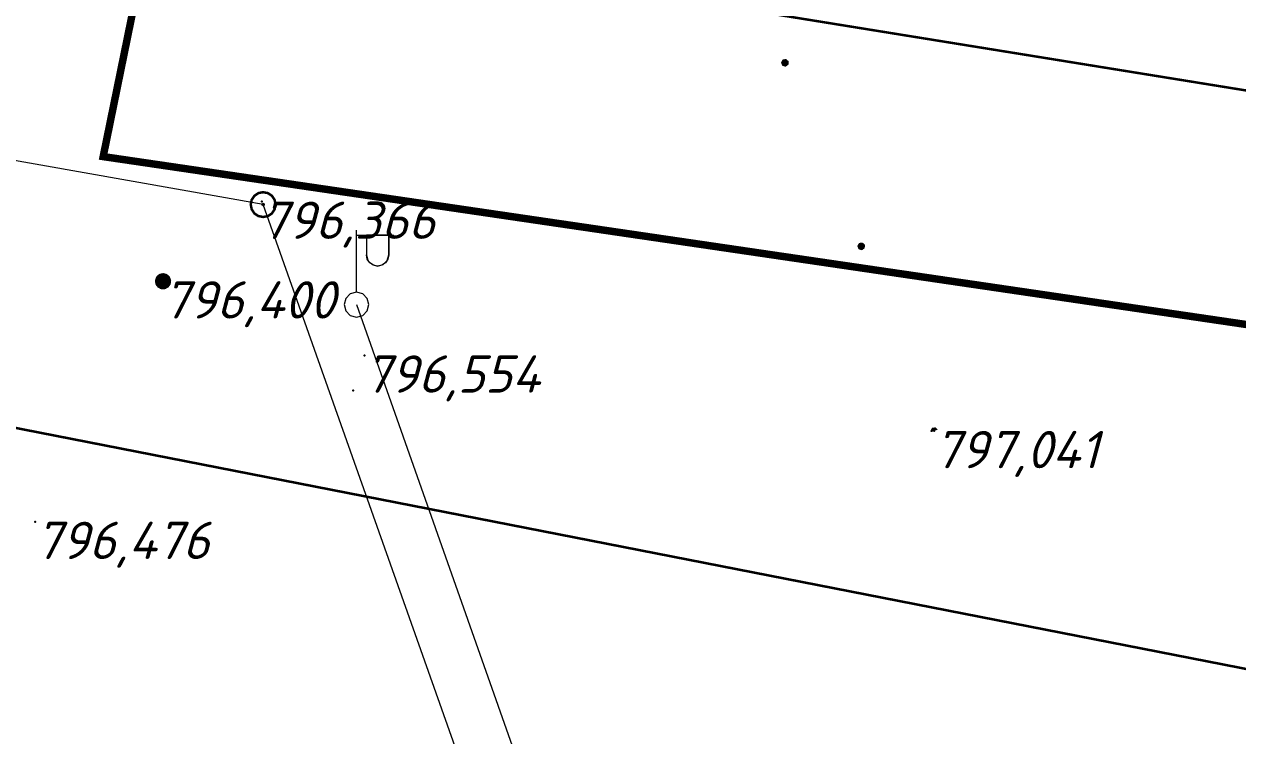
# Model space of a CAD drawing. Header units: metres. Extents: x 629572 to 645168, y 4785785 to 4790166.
# Drawn here: x 634824.18 to 634873.03, y 4788119.3 to 4788147.94 of the extents above; entities that cross this region are included whole.
import ezdxf

# ---------------------------------------------------------------- set-up
doc = ezdxf.new("R2010")
doc.units = ezdxf.units.M
doc.linetypes.add('Сплошная_0_50', pattern=[0])
doc.layers.get('0').update_dxf_attribs({"linetype": 'CONTINUOUS'})
for name, color, linetype in [('Дороги с покрытием (осевая линия)', 7, 'CONTINUOUS'), ('каб.TNS+', 7, 'CONTINUOUS'), ('красная линия', 7, 'CONTINUOUS'), ('ЛЭП н.напряж. незастроен. терр.', 10, 'CONTINUOUS'), ('Нурсултан', 7, 'CONTINUOUS'), ('Оттяжки для опор', 7, 'CONTINUOUS'), ('Столбы железобетонные', 7, 'CONTINUOUS'), ('Фонарь электр._ на мет.столб', 7, 'CONTINUOUS')]:
    doc.layers.add(name, color=color, linetype=linetype)
doc.layers.add('ЛЭП в.напряж.', color=10, linetype='SIL_KAB_VYSVOLT', lineweight=13)
doc.styles.add('ISOCPEUR', font='isocpeui.ttf')
doc.styles.get("Standard").update_dxf_attribs({"font": 'isocpeui.ttf'})
doc.linetypes.add('SIL_KAB_NIZVOLT', pattern='A,1,["<",Standard,S=1.6,R=0,X=-1,Y=-0.8],6,0,1,[">",Standard,S=1.6,R=0,X=-0.8,Y=-0.8],-2,8,-2', length=20)
doc.linetypes.add('SIL_KAB_VYSVOLT', pattern='A,1.5,["<<",Standard,S=1.6,R=0,X=-1.5,Y=-0.8],5,0,1.5,[">>",Standard,S=1.6,R=0,X=-2.14,Y=-0.8],-2,8,-2', length=20)
doc.linetypes.add('TELEFON', pattern='A,8,["o",Standard,S=1,R=0,X=-4.33,Y=-0.34],-2', length=10)

# ---------------------------------------------------------------- blocks, each defined once
blk = doc.blocks.new('34 - 110.1.1 фонарь на  метал.столб')
at = {"color": 7, "linetype": 'Continuous', "lineweight": 0, "flags": 128}
for points in [[(0, 0.5), (0, 3)], [(0, 2.8), (1.5, 2.8)], [(0.4, 2.8), (0.4, 2)], [(1.3, 2.8), (1.3, 2)], [(1.3, 2), (1.266, 1.828), (1.168, 1.682), (1.022, 1.584), (0.85, 1.55), (0.678, 1.584), (0.532, 1.682), (0.434, 1.828), (0.4, 2)]]:
    blk.add_lwpolyline(points, dxfattribs=at)
at = {"color": 7, "linetype": 'Continuous', "lineweight": 0, "true_color": 0xffffff, "flags": 128}
blk.add_lwpolyline([(1.3, 2.8), (0.4, 2.8), (0.4, 2), (0.46, 1.775), (0.625, 1.61), (0.85, 1.55), (1.075, 1.61), (1.24, 1.775), (1.3, 2), (1.3, 2.8)], close=True, dxfattribs=at)
at = {"color": 7, "linetype": 'Continuous', "lineweight": 0, "flags": 128}
blk.add_lwpolyline([(0, 0.5), (-0.25, 0.433), (-0.433, 0.25), (-0.5, 0), (-0.433, -0.25), (-0.25, -0.433), (0, -0.5), (0.25, -0.433), (0.433, -0.25), (0.5, 0), (0.433, 0.25), (0.25, 0.433), (0, 0.5)], close=True, dxfattribs=at)
at = {"color": 7, "style": 'ISOCPEUR', "flags": 1}
for tag in ['X', 'Отметка', 'Имя объекта CREDO-III', 'Код объекта CREDO-III', 'Y']:
    blk.add_attdef(tag, (0, 0), '', height=2.5, dxfattribs=at)
blk = doc.blocks.new('20 - 106.1.1 столбы дерев d-0.6')
at = {"true_color": 0xffffff}
blk.add_hatch(color=7, dxfattribs=at).paths.add_polyline_path([(0.295, 0.052), (0.193, 0.23), (0, 0.3), (0, 0.3), (-0.193, 0.23), (-0.295, 0.052), (-0.26, -0.15), (-0.103, -0.282), (0.103, -0.282), (0.26, -0.15)])
at = {"color": 7, "linetype": 'Continuous', "lineweight": 0, "const_width": 0.06, "flags": 128}
blk.add_lwpolyline([(0, 0.3), (0.139, 0.266), (0.247, 0.17), (0.298, 0.036), (0.281, -0.106), (0.199, -0.225), (0.072, -0.291), (-0.072, -0.291), (-0.199, -0.225), (-0.281, -0.106), (-0.298, 0.036), (-0.247, 0.17), (-0.139, 0.266), (0, 0.3)], close=True, dxfattribs=at)
at = {"color": 7, "linetype": 'Continuous', "lineweight": 0, "true_color": 0xffffff, "flags": 128}
blk.add_lwpolyline([(0, 0.3), (-0.193, 0.23), (-0.295, 0.052), (-0.26, -0.15), (-0.103, -0.282), (0.103, -0.282), (0.26, -0.15), (0.295, 0.052), (0.193, 0.23), (0, 0.3)], close=True, dxfattribs=at)
at = {"color": 7, "style": 'ISOCPEUR', "flags": 1}
for tag in ['X', 'Высота', 'Отметка', 'Имя объекта CREDO-III', 'Код объекта CREDO-III', 'Номер', 'Y']:
    blk.add_attdef(tag, (0, 0), '', height=2.5, dxfattribs=at)
blk = doc.blocks.new('26 - 108.1.1 опоры  жб d-1.0')
blk.add_hatch(color=7).paths.add_polyline_path([(0, 0.05), (-0.05, 0), (0, -0.05), (0.05, 0)])
at = {"color": 7, "linetype": 'Continuous', "lineweight": 0, "const_width": 0.1, "flags": 128}
blk.add_lwpolyline([(0, 0.5), (0.191, 0.462), (0.354, 0.354), (0.462, 0.191), (0.5, 0), (0.462, -0.191), (0.354, -0.354), (0.191, -0.462), (0, -0.5), (-0.191, -0.462), (-0.354, -0.354), (-0.462, -0.191), (-0.5, 0), (-0.462, 0.191), (-0.354, 0.354), (-0.191, 0.462), (0, 0.5)], close=True, dxfattribs=at)
at = {"color": 7, "linetype": 'Continuous', "lineweight": 0, "true_color": 0xffffff, "flags": 128}
blk.add_lwpolyline([(0, 0.5), (-0.25, 0.433), (-0.433, 0.25), (-0.5, 0), (-0.433, -0.25), (-0.25, -0.433), (0, -0.5), (0.25, -0.433), (0.433, -0.25), (0.5, 0), (0.433, 0.25), (0.25, 0.433), (0, 0.5)], close=True, dxfattribs=at)
at = {"color": 7, "linetype": 'Continuous', "lineweight": 0, "flags": 128}
for points in [[(0, 0.05), (-0.05, 0), (0, -0.05), (0.05, 0), (0, 0.05)], [(0, 0.05), (0.043, 0.025), (0.043, -0.025), (0, -0.05), (-0.043, -0.025), (-0.043, 0.025), (0, 0.05)]]:
    blk.add_lwpolyline(points, close=True, dxfattribs=at)
at = {"color": 7, "style": 'ISOCPEUR', "flags": 1}
for tag in ['X', 'Высота', 'Отметка(высота) верхнего провода', 'Отметка(высота) нижнего провода', 'Отметка', 'Имя объекта CREDO-III', 'Код объекта CREDO-III', 'Номер', 'Y']:
    blk.add_attdef(tag, (0, 0), '', height=2.5, dxfattribs=at)

msp = doc.modelspace()

# ---------------------------------------------------------------- hatches: boundary and pattern name
at = {"layer": 'Дороги с покрытием (осевая линия)'}
for points in [[(634854.95, 4788146.448), (634854.95, 4788146.452), (634854.947, 4788146.456), (634854.94, 4788146.448), (634854.947, 4788146.456), (634854.855, 4788146.534), (634854.848, 4788146.54), (634854.844, 4788146.544), (634854.84, 4788146.543), (634854.798, 4788146.535), (634854.712, 4788146.518), (634854.713, 4788146.513), (634854.712, 4788146.516), (634854.712, 4788146.518), (634854.707, 4788146.517), (634854.706, 4788146.516), (634854.705, 4788146.513), (634854.698, 4788146.493), (634854.683, 4788146.451), (634854.705, 4788146.513), (634854.644, 4788146.398), (634854.642, 4788146.394), (634854.644, 4788146.389), (634854.696, 4788146.27), (634854.705, 4788146.274), (634854.696, 4788146.27), (634854.698, 4788146.266), (634854.703, 4788146.264), (634854.804, 4788146.237), (634854.828, 4788146.231), (634854.831, 4788146.23), (634854.833, 4788146.23), (634854.837, 4788146.232), (634854.836, 4788146.234), (634854.831, 4788146.24), (634854.837, 4788146.232), (634854.874, 4788146.27), (634854.883, 4788146.279), (634854.837, 4788146.232), (634854.941, 4788146.31), (634854.936, 4788146.317), (634854.938, 4788146.314), (634854.941, 4788146.31), (634854.945, 4788146.313), (634854.945, 4788146.318), (634854.944, 4788146.327), (634854.941, 4788146.355), (634854.945, 4788146.318)], [(634858.016, 4788138.927), (634858.019, 4788138.977), (634858.012, 4788138.974), (634858.009, 4788138.973), (634858.009, 4788138.973), (634857.954, 4788138.951), (634857.904, 4788138.931), (634857.954, 4788138.951), (634858.009, 4788138.973), (634858.009, 4788138.973), (634858.012, 4788138.974), (634858.019, 4788138.977), (634858.024, 4788139.057), (634858.025, 4788139.062), (634858.021, 4788139.065), (634857.932, 4788139.146), (634857.925, 4788139.153), (634857.916, 4788139.155), (634857.917, 4788139.15), (634857.917, 4788139.149), (634857.916, 4788139.155), (634857.874, 4788139.149), (634857.788, 4788139.135), (634857.783, 4788139.134), (634857.782, 4788139.132), (634857.781, 4788139.13), (634857.789, 4788139.125), (634857.781, 4788139.13), (634857.717, 4788139.016), (634857.725, 4788139.012), (634857.716, 4788139.008), (634857.765, 4788138.887), (634857.771, 4788138.881), (634857.774, 4788138.891), (634857.771, 4788138.881), (634857.776, 4788138.88), (634857.777, 4788138.88), (634857.872, 4788138.851), (634857.896, 4788138.844), (634857.898, 4788138.843), (634857.9, 4788138.843), (634857.904, 4788138.845), (634857.903, 4788138.847), (634857.899, 4788138.852), (634857.904, 4788138.845), (634857.943, 4788138.882), (634857.952, 4788138.891), (634857.904, 4788138.845), (634858.011, 4788138.919), (634858.008, 4788138.924), (634858.008, 4788138.924), (634858.011, 4788138.919), (634858.016, 4788138.927), (634858.006, 4788138.927)], [(634860.686, 4788131.52), (634860.687, 4788131.521), (634860.689, 4788131.521), (634860.697, 4788131.524), (634860.917, 4788131.611), (634860.943, 4788131.621), (634860.949, 4788131.623), (634860.958, 4788131.627), (634860.959, 4788131.627), (634860.874, 4788131.706), (634860.867, 4788131.713), (634860.86, 4788131.705), (634860.867, 4788131.713), (634860.864, 4788131.716), (634860.859, 4788131.715), (634860.817, 4788131.709), (634860.73, 4788131.696), (634860.731, 4788131.692), (634860.73, 4788131.694), (634860.73, 4788131.696), (634860.725, 4788131.695), (634860.724, 4788131.694), (634860.723, 4788131.691), (634860.732, 4788131.686), (634860.723, 4788131.691), (634860.715, 4788131.671), (634860.699, 4788131.629), (634860.723, 4788131.691), (634860.658, 4788131.578), (634860.657, 4788131.569), (634860.678, 4788131.517)]]:
    msp.add_hatch(color=7, dxfattribs=at).paths.add_polyline_path(points)

# ---------------------------------------------------------------- linework, layer by layer
at = {"layer": 'каб.TNS+', "color": 3, "linetype": 'TELEFON', "lineweight": 13, "true_color": 0x00e600, "const_width": 0.1, "flags": 128}
msp.add_lwpolyline([(633230.144, 4788389.592), (633344.729, 4788403.854), (633409.357, 4788391.818), (633420.009, 4788387.98), (633437.054, 4788383.297), (633526.334, 4788366.901), (633634.565, 4788348.248), (633710.126, 4788332.171), (634104.681, 4788238.498), (634261.231, 4788230.403), (634311.884, 4788200.571), (634417.542, 4788151.457), (634579.568, 4788156.544), (634633.9, 4788158.034), (634644.582, 4788158.401), (634694.097, 4788152.282), (634733.066, 4788146.767), (634775.286, 4788140.461), (634799.265, 4788136.502), (635093.223, 4788078.935), (635226.392, 4788062.853), (635399.922, 4788029.549), (635484.356, 4788023.579), (635569.309, 4788012.235), (635621.709, 4788004.851), (635666.94, 4787992.952), (635740.027, 4787980.176), (635779.914, 4787970.332), (635826.581, 4787957.347), (635853.488, 4787947.661), (635872.702, 4787940.068), (635991.537, 4787886.465), (636187.111, 4787806.711), (636209.235, 4787765.084), (636377.357, 4787726.52), (636432.925, 4787741.365), (636490.651, 4787769.031), (636568.713, 4787804.041), (636646.25, 4787818.683), (636712.558, 4787826.654), (636770.215, 4787836.87), (636964.065, 4787865.88), (637090.976, 4787866.86), (637407.809, 4787914.614), (637650.17, 4787988.245), (637701.732, 4787996.925), (637736.588, 4788004.318), (637781.106, 4788015.857), (637823.812, 4788025.287), (637840.147, 4788027.841), (637887.457, 4788037.971), (637924.534, 4788044.77), (637950.054, 4788039.488), (637995.293, 4788042.79), (638160.082, 4788128.557), (638321.49, 4788202.495), (638407.595, 4788245.637), (638451.902, 4788258.85), (638484.142, 4788264.993), (638492.947, 4788261.65)], dxfattribs=at)
at = {"layer": 'каб.TNS+', "color": 6, "linetype": 'TELEFON', "lineweight": 13, "const_width": 0.1, "flags": 128}
msp.add_lwpolyline([(638270.813, 4788133.687), (638193.602, 4788131.619), (638153.084, 4788130.094), (638066.482, 4788100.947), (638011.526, 4788045.935), (637996.5, 4788029.801), (637969.259, 4788028.232), (637969.23, 4788028.22), (637841.587, 4788016.866), (637760.758, 4788016.467), (637732.657, 4788017.43), (637667.163, 4787999.785), (637401.194, 4787932.441), (637269.927, 4787888.302), (637194.391, 4787823.922), (637136.709, 4787814.283), (637106.654, 4787810.567), (637089.638, 4787810.171), (637089.366, 4787910.212), (637066.761, 4787905.912), (636843.379, 4787868.532), (636788.513, 4787860.262), (636774.562, 4787887.226), (636711.899, 4787881.167), (636657.533, 4787873.006), (636554.764, 4787861.122), (636455.777, 4787831.223), (636434.918, 4787824.966), (636416.624, 4787808.72), (636304.267, 4787782.705), (636233.862, 4787772.269), (635989.861, 4787902.068), (635945.642, 4787983.21), (635945.279, 4787983.355), (635812.858, 4788009.948), (635741.502, 4788016.521), (635712.29, 4787997.799), (635689.435, 4787995.075), (635667.22, 4787994.642), (635660.21, 4788000.063), (635653.349, 4788024.57), (635563.056, 4788041.532), (635535.772, 4788046.908), (635514.092, 4788048.218), (635461.147, 4788049.694), (635402.158, 4788048.433), (635373.969, 4788051.91), (635330.663, 4788064.144), (635313.968, 4788070.275), (635301.548, 4788073.802), (635278.035, 4788082.722), (635224.613, 4788093.935), (635167.176, 4788095.166), (635130.187, 4788107.039), (635066.497, 4788114.071), (634802.661, 4788156.699), (634778.924, 4788160.199), (634765.28, 4788169.733), (634733.564, 4788170.831), (634651.904, 4788174.166), (634647.104, 4788179.829), (634433.393, 4788210.198), (634430.739, 4788207.656), (634426.743, 4788204.448), (634376.589, 4788205.395), (634325.052, 4788224.737), (634319.402, 4788227.368), (634104.504, 4788239.441), (633705.81, 4788334.102)], dxfattribs=at)
at = {"layer": 'красная линия', "color": 1, "linetype": 'Сплошная_0_50', "lineweight": 0, "true_color": 0xff0000, "const_width": 0.3, "elevation": 794.579, "flags": 128}
msp.add_lwpolyline([(635320.137, 4788059.506), (634985.355, 4788102.587), (634940.044, 4788116.908), (634898.849, 4788132.114), (634827.353, 4788142.613), (634829.041, 4788150.889), (634803.75, 4788153.197), (634741.75, 4788165.398), (634643.038, 4788172.889), (634637.145, 4788183.115), (634482.541, 4788213.707), (634442.553, 4788220.511), (634430.34, 4788211.192), (634409.151, 4788208.211), (634377.252, 4788213.601), (634364.752, 4788234.811), (634327.948, 4788241.586), (634037.251, 4788125.906), (633755.75, 4787960.189), (633740.048, 4787969.79), (633706.25, 4787916.702), (633678.555, 4787933.292), (633731.66, 4788017.386), (633754.949, 4788053.689), (633734.646, 4788065.299), (633749.642, 4788090.416), (633730.852, 4788097.487), (633705.25, 4788109.889), (633734.851, 4788214.392), (633702.738, 4788216.909), (633716.652, 4788255.713), (633682.838, 4788267.798), (633706.754, 4788323.81), (633460.25, 4788373.303), (633402.451, 4788382.295), (633380.345, 4788382.293), (633352.451, 4788386.192), (633331.041, 4788408.309), (633256.053, 4788419.898), (633167.836, 4788431.414), (633120.156, 4788439.093), (633026.641, 4788457.114), (632680.743, 4788510.71), (632641.247, 4788516.793)], dxfattribs=at)
at = {"layer": 'ЛЭП в.напряж.', "lineweight": 13}
msp.add_lwpolyline([(634861.205, 4788065.116), (634848.368, 4788099.559), (634833.794, 4788140.681), (634781.231, 4788149.999), (634724.582, 4788158.953), (634664.876, 4788171.136), (634648.579, 4788163.798), (634634.207, 4788166.521), (634583.43, 4788169.564), (634515.805, 4788176.383), (634445.495, 4788202.638), (634424.908, 4788201.23), (634379.676, 4788209.63), (634326.586, 4788229.124)], dxfattribs=at)
at = {"layer": 'ЛЭП н.напряж. незастроен. терр.', "color": 10, "linetype": 'SIL_KAB_NIZVOLT', "lineweight": 13, "elevation": 796.714}
msp.add_lwpolyline([(634837.552, 4788136.655), (634851.547, 4788096.989)], dxfattribs=at)
at = {"layer": 'Нурсултан', "color": 7}
for p in [(634833.734, 4788140.801, 9.689), (634833.794, 4788140.681, 9.701), (634829.763, 4788137.595, 9.723), (634837.873, 4788134.612, 9.877), (634837.416, 4788133.2, 9.946), (634860.813, 4788131.57, 10.364), (634824.617, 4788127.916, 9.799)]:
    msp.add_point(p, dxfattribs=at)

# ---------------------------------------------------------------- block references
at = {"layer": 'Оттяжки для опор', "color": 7, "linetype": 'Continuous'}
msp.add_blockref('20 - 106.1.1 столбы дерев d-0.6', (634829.763, 4788137.595, 795.239), dxfattribs=at)
at = {"layer": 'Столбы железобетонные', "color": 7, "linetype": 'Continuous'}
msp.add_blockref('26 - 108.1.1 опоры  жб d-1.0', (634833.794, 4788140.681, 795.239), dxfattribs=at)
at = {"layer": 'Фонарь электр._ на мет.столб', "color": 7, "linetype": 'Continuous'}
msp.add_blockref('34 - 110.1.1 фонарь на  метал.столб', (634837.552, 4788136.655, 795.239), dxfattribs=at)

# ---------------------------------------------------------------- texts
at = {"layer": 'Нурсултан', "color": 251, "char_height": 1.5, "attachment_point": 1, "style": 'ISOCPEUR'}
for s, insert in [('796,366', (634833.734, 4788140.801, 9.689)), ('796,400', (634829.763, 4788137.595, 9.723)), ('796,554', (634837.873, 4788134.612, 9.877)), ('797,041', (634860.813, 4788131.57, 10.364)), ('796,476', (634824.617, 4788127.916, 9.799))]:
    msp.add_mtext(s, dxfattribs=dict(at, insert=insert))

doc.saveas('drawing.dxf')
